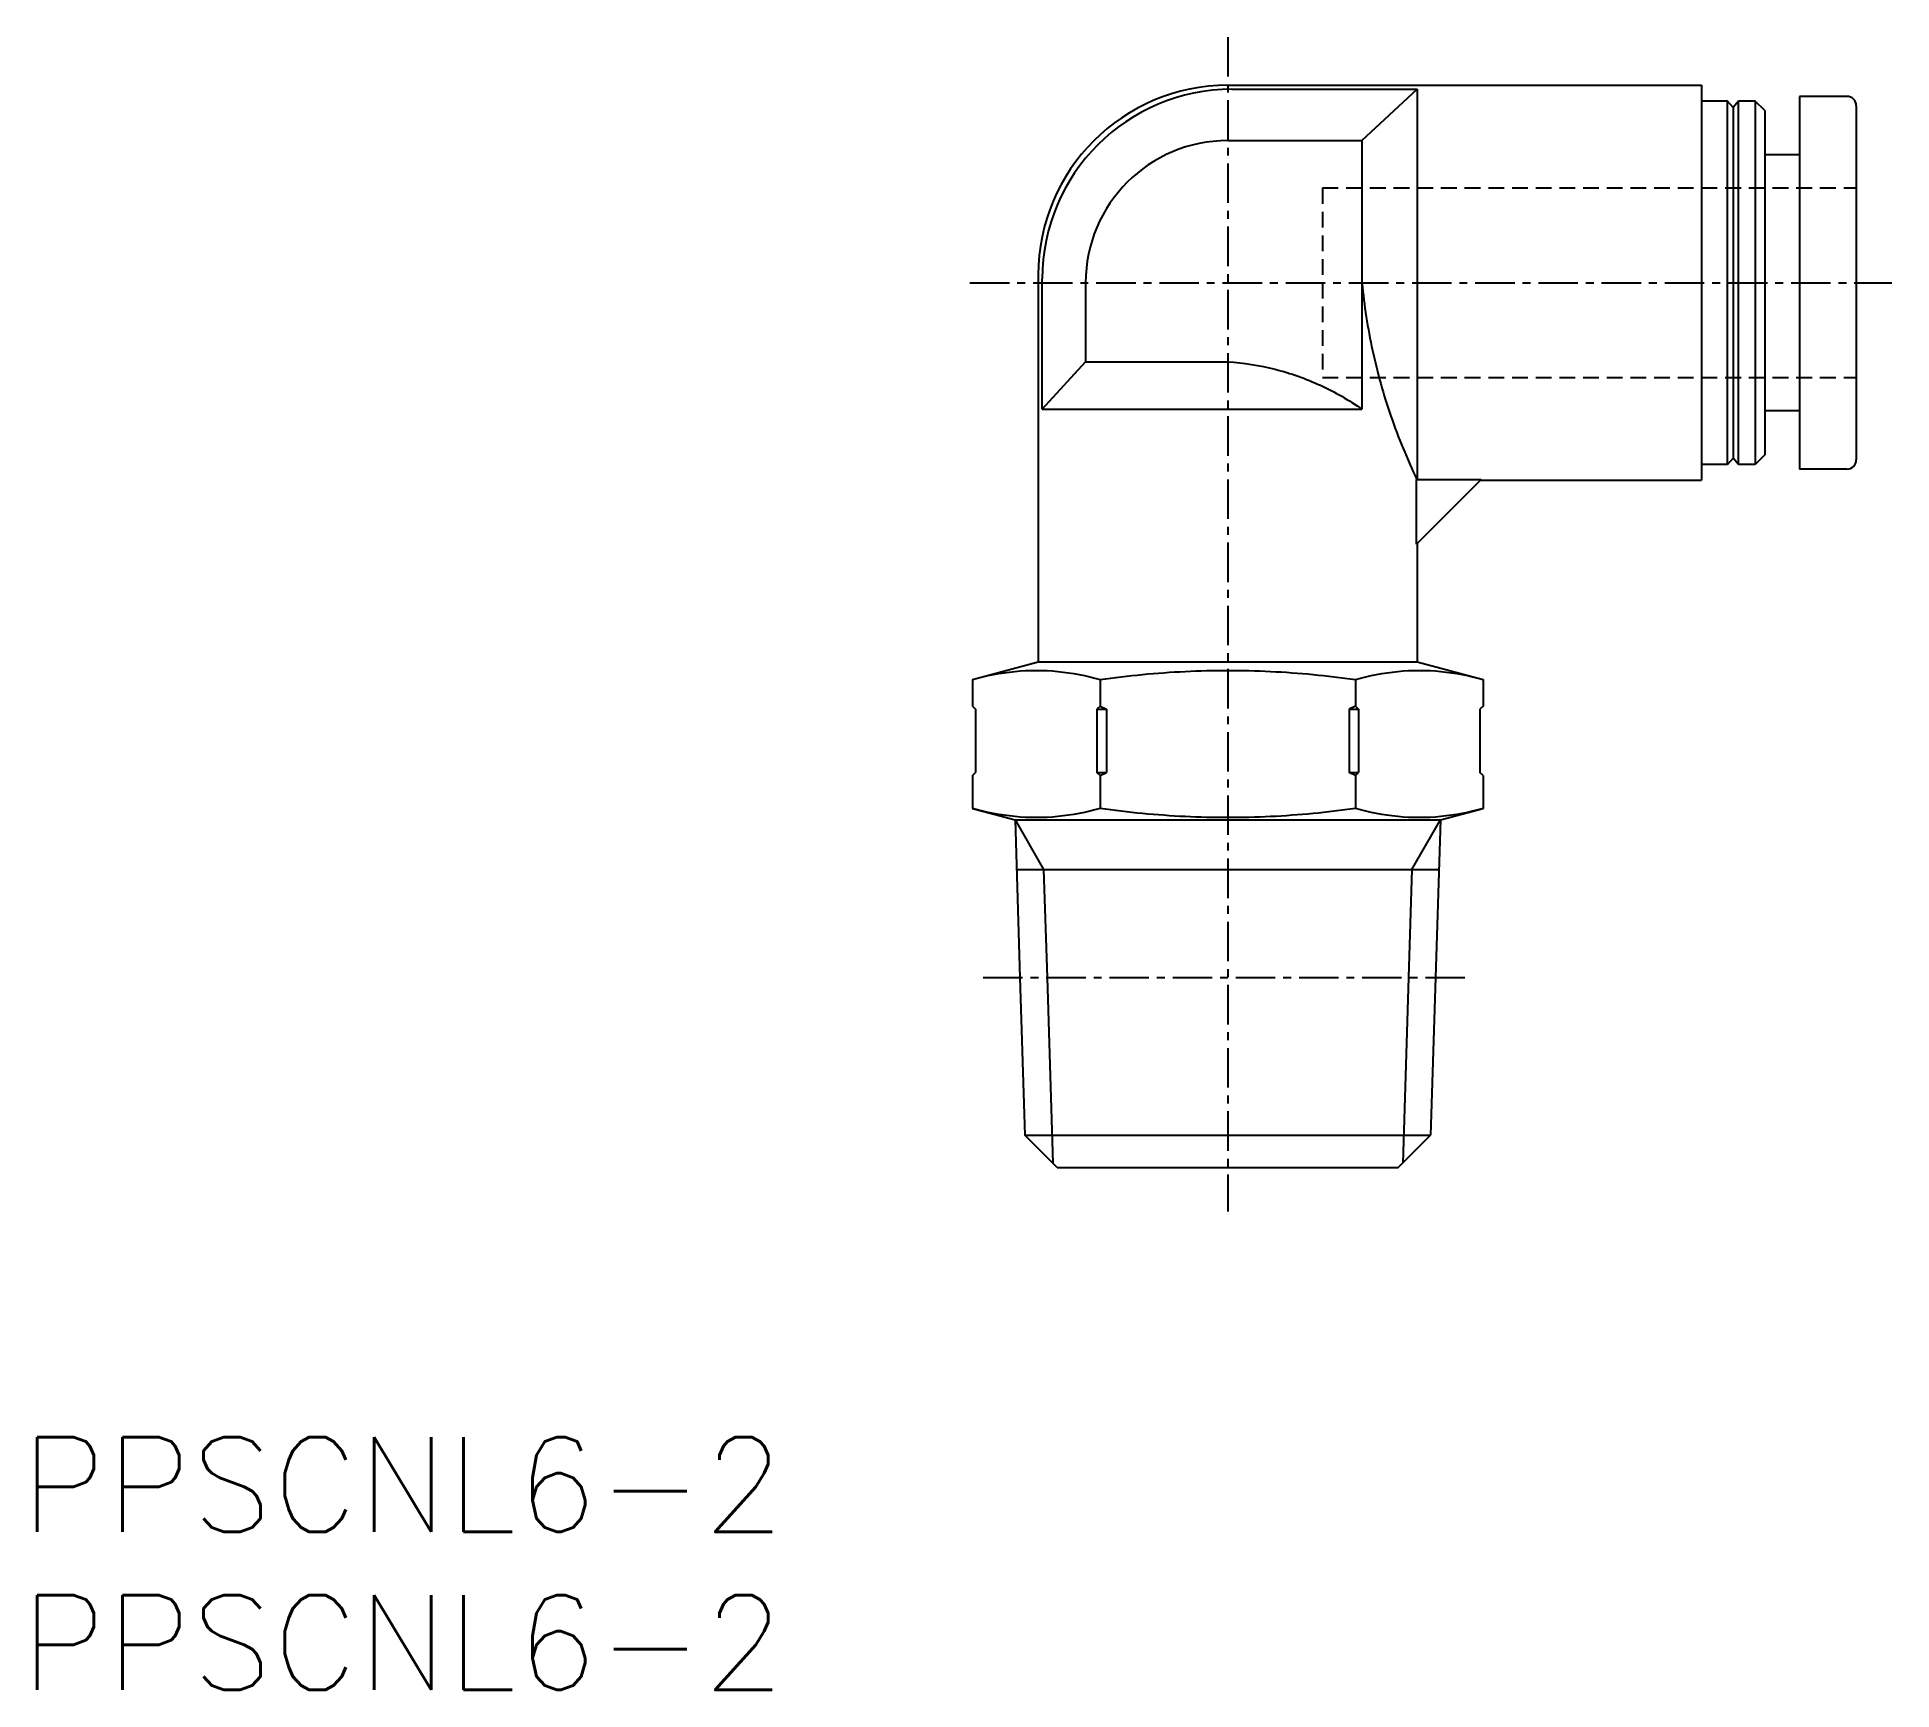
# Model space of a CAD drawing. Extents: x 0.5 to 59.2, y 0 to 52.3.
import ezdxf

# ---------------------------------------------------------------- set-up
doc = ezdxf.new("R2010")
doc.units = 0
doc.linetypes.add('CENTER', pattern=[2, 1.25, -0.25, 0.25, -0.25])
doc.linetypes.add('DASHED', pattern=[0.75, 0.5, -0.25])
doc.layers.get('0').update_dxf_attribs({"linetype": 'CONTINUOUS'})
doc.layers.add('CENTER', color=1, linetype='CENTER')
doc.styles.get("Standard").update_dxf_attribs({"font": 'txt.shx'})

# ---------------------------------------------------------------- blocks, each defined once
blk = doc.blocks.new('*U7')
at = {"color": 7, "linetype": 'CONTINUOUS'}
blk.add_text('PPSCNL6-2', height=3, dxfattribs=at).set_placement((0, 0))
blk = doc.blocks.new('*U8')
at = {"color": 7, "linetype": 'CONTINUOUS'}
blk.add_text('PPSCNL6-2', height=3, dxfattribs=at).set_placement((0, 5))

msp = doc.modelspace()

# ---------------------------------------------------------------- linework, layer by layer
at = {"color": 7, "linetype": 'CONTINUOUS'}
for p, q in [((38.211, 50.788), (53.211, 50.788)), ((38.338, 50.661), (44.211, 50.661)), ((42.461, 49.038), (44.211, 50.661)), ((44.211, 50.661), (44.211, 38.308)), ((53.211, 50.788), (53.211, 38.288)), ((54.036, 50.288), (53.211, 50.288)), ((54.211, 50.088), (54.036, 50.288)), ((54.036, 38.788), (54.036, 50.288)), ((54.386, 50.288), (54.211, 50.088)), ((54.211, 50.088), (54.211, 38.988)), ((54.911, 50.288), (54.386, 50.288)), ((54.386, 38.788), (54.386, 50.288)), ((55.211, 49.988), (54.911, 50.288)), ((54.911, 50.288), (54.911, 38.788)), ((55.211, 49.988), (55.211, 39.088)), ((57.811, 50.438), (56.311, 50.438)), ((56.311, 50.438), (56.311, 38.638)), ((58.111, 50.138), (58.111, 38.938)), ((38.211, 49.038), (42.461, 49.038)), ((42.461, 49.038), (42.461, 40.538)), ((56.311, 48.588), (55.211, 48.588)), ((32.211, 44.788), (32.211, 32.538)), ((32.338, 40.538), (32.338, 44.661)), ((33.711, 44.538), (33.711, 42.038)), ((32.338, 40.538), (33.711, 42.038)), ((33.711, 42.038), (38.211, 42.038)), ((32.338, 40.538), (42.461, 40.538)), ((56.311, 40.488), (55.211, 40.488)), ((54.036, 38.788), (53.211, 38.788)), ((54.211, 38.988), (54.036, 38.788)), ((54.386, 38.788), (54.211, 38.988)), ((54.911, 38.788), (54.386, 38.788)), ((55.211, 39.088), (54.911, 38.788)), ((44.191, 36.268), (44.191, 38.308)), ((44.191, 38.308), (46.231, 38.308)), ((46.231, 38.308), (44.191, 36.268)), ((46.211, 38.288), (53.211, 38.288)), ((57.811, 38.638), (56.311, 38.638)), ((44.211, 36.288), (44.211, 32.538)), ((30.128, 31.979), (32.211, 32.538)), ((32.211, 32.538), (44.211, 32.538)), ((44.211, 32.538), (46.294, 31.979)), ((30.128, 31.979), (30.128, 31.138)), ((34.17, 31.979), (34.17, 31.138)), ((42.253, 31.979), (42.253, 31.138)), ((46.294, 31.979), (46.294, 31.138)), ((30.128, 31.138), (30.228, 31.038)), ((34.17, 31.138), (34.07, 31.038)), ((34.17, 31.138), (34.37, 31.038)), ((42.253, 31.138), (42.053, 31.038)), ((42.253, 31.138), (42.353, 31.038)), ((46.294, 31.138), (46.194, 31.038)), ((30.228, 31.038), (30.228, 29.038)), ((34.07, 31.038), (34.07, 29.038)), ((34.07, 31.038), (34.37, 31.038)), ((34.37, 31.038), (34.37, 29.038)), ((42.053, 31.038), (42.053, 29.038)), ((42.053, 31.038), (42.353, 31.038)), ((42.353, 31.038), (42.353, 29.038)), ((46.194, 31.038), (46.194, 29.038)), ((30.128, 28.938), (30.228, 29.038)), ((30.128, 28.938), (30.128, 27.899)), ((34.07, 29.038), (34.37, 29.038)), ((34.17, 28.938), (34.07, 29.038)), ((34.17, 28.938), (34.37, 29.038)), ((34.17, 28.938), (34.17, 27.899)), ((42.253, 28.938), (42.053, 29.038)), ((42.053, 29.038), (42.353, 29.038)), ((42.253, 28.938), (42.353, 29.038)), ((42.253, 28.938), (42.253, 27.899)), ((46.294, 28.938), (46.194, 29.038)), ((46.294, 28.938), (46.294, 27.899)), ((30.128, 27.899), (31.477, 27.538)), ((44.946, 27.538), (46.294, 27.899)), ((31.477, 27.538), (32.382, 25.97)), ((31.477, 27.538), (44.946, 27.538)), ((31.477, 27.538), (31.633, 22.548)), ((44.041, 25.97), (44.946, 27.538)), ((44.946, 27.538), (44.79, 22.548)), ((31.526, 25.97), (44.897, 25.97)), ((32.382, 25.97), (32.489, 22.548)), ((44.041, 25.97), (43.934, 22.548)), ((31.633, 22.548), (31.789, 17.56)), ((32.489, 22.548), (32.672, 16.677)), ((43.934, 22.548), (43.75, 16.677)), ((44.79, 22.548), (44.634, 17.56)), ((32.811, 16.538), (31.789, 17.56)), ((31.789, 17.56), (44.634, 17.56)), ((43.611, 16.538), (44.634, 17.56)), ((32.811, 16.538), (43.611, 16.538))]:
    msp.add_line(p, q, dxfattribs=at)
at = {"color": 3, "linetype": 'DASHED'}
for p, q in [((41.211, 47.538), (41.211, 41.538)), ((41.211, 47.538), (58.111, 47.538)), ((41.211, 41.538), (58.111, 41.538))]:
    msp.add_line(p, q, dxfattribs=at)
at = {"color": 7, "linetype": 'CONTINUOUS'}
for points in [[(42.461, 44.538, 0.029289), (42.793, 42.398, 0.029921), (43.377, 40.311, 0.029024), (44.202, 38.307)], [(38.211, 42.038, -0.044173), (39.71, 41.8, -0.046644), (41.143, 41.292, -0.043444), (42.461, 40.538)], [(30.128, 31.979, -0.045589), (31.467, 32.236, -0.049065), (32.831, 32.236, -0.04557), (34.17, 31.979)], [(34.17, 31.979, -0.023632), (36.859, 32.237, -0.024097), (39.563, 32.237, -0.023634), (42.253, 31.979)], [(42.253, 31.979, -0.045589), (43.592, 32.236, -0.049065), (44.956, 32.236, -0.04557), (46.294, 31.979)], [(34.17, 27.899, -0.045589), (32.831, 27.642, -0.049065), (31.467, 27.642, -0.04557), (30.128, 27.899)], [(42.253, 27.899, -0.023632), (39.563, 27.641, -0.024097), (36.86, 27.641, -0.023634), (34.17, 27.899)], [(46.294, 27.899, -0.045589), (44.955, 27.642, -0.049065), (43.591, 27.642, -0.04557), (42.253, 27.899)]]:
    msp.add_lwpolyline(points, format="xyb", dxfattribs=at)
for centre, radius, start, end in [((38.211, 44.788), 6, 90, 180), ((38.338, 44.661), 6, 90, 180), ((57.811, 50.138), 0.3, 0, 90), ((38.211, 44.538), 4.5, 90, 180), ((57.811, 38.938), 0.3, 270, 0)]:
    msp.add_arc(centre, radius, start, end, dxfattribs=at)
at = {"layer": 'CENTER', "color": 1, "linetype": 'CENTER'}
for p, q in [((38.211, 52.314), (38.211, 15.139)), ((30.046, 44.538), (59.238, 44.538)), ((30.467, 22.548), (45.939, 22.548))]:
    msp.add_line(p, q, dxfattribs=at)

# ---------------------------------------------------------------- block references
at = {"color": 7, "linetype": 'CONTINUOUS'}
for name in ['*U8', '*U7']:
    msp.add_blockref(name, (0, 0), dxfattribs=at)

doc.saveas('drawing.dxf')
